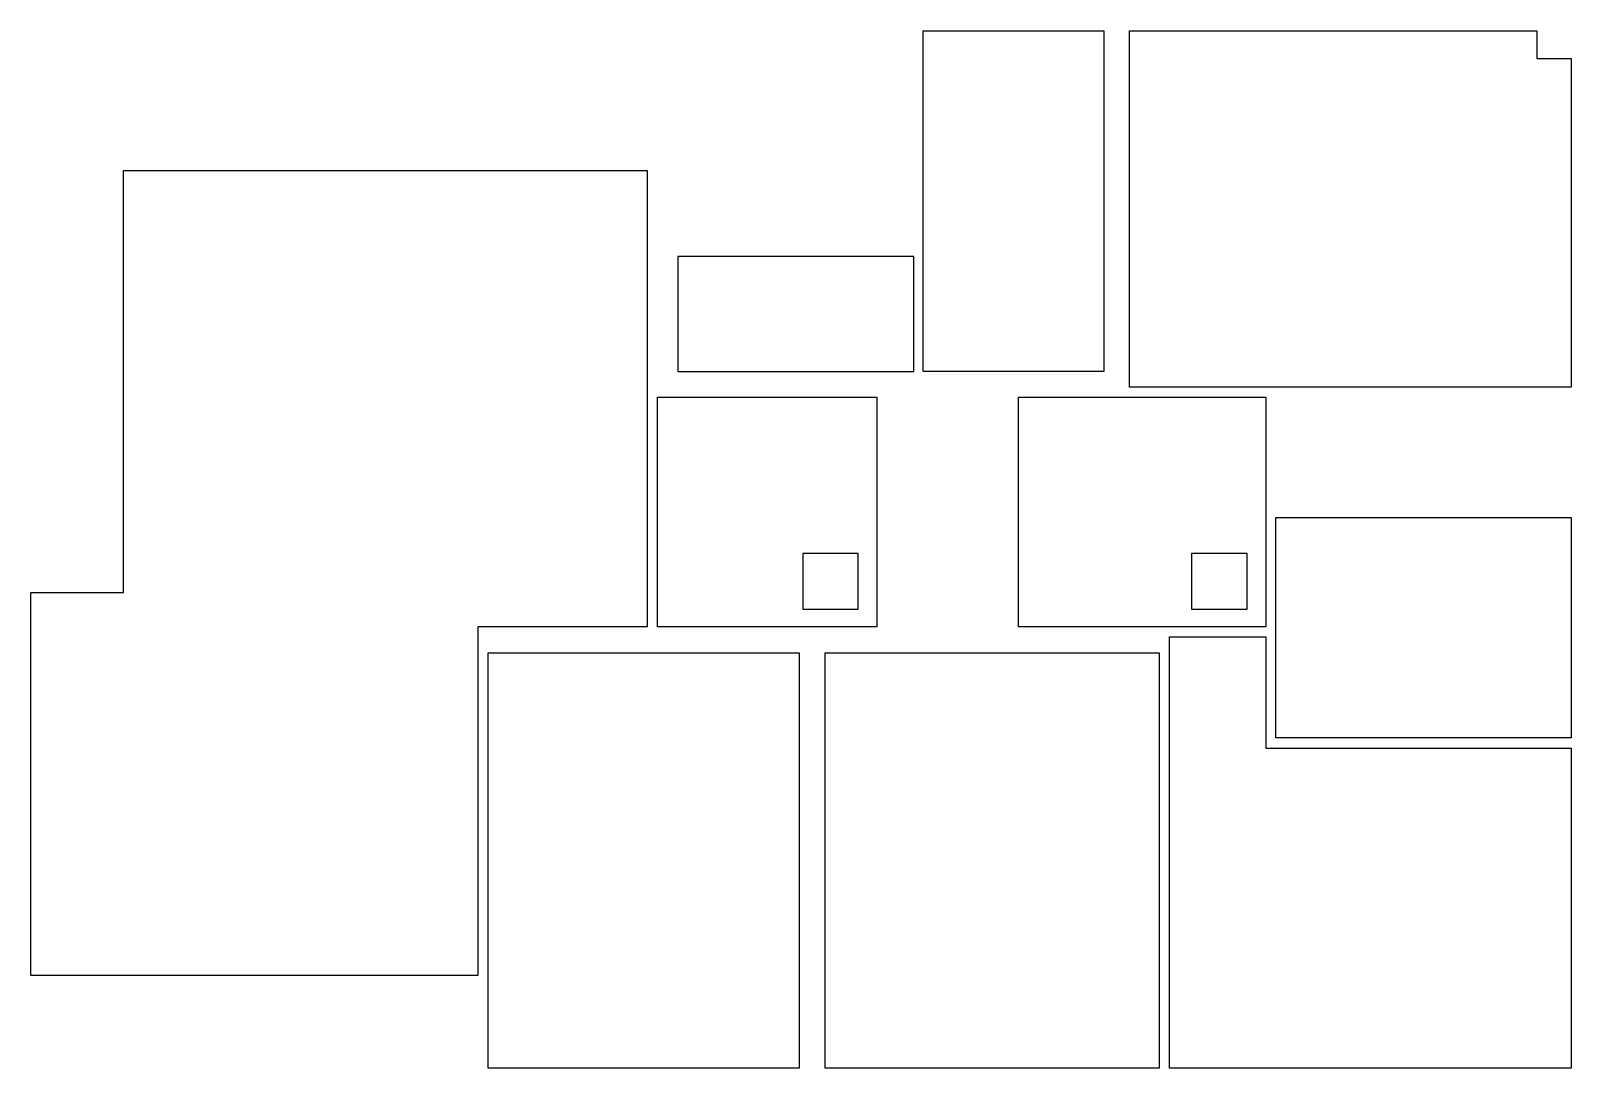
# Model space of a CAD drawing. Header units: metres. Extents: x 0 to 1664, y -100 to 1021.
import ezdxf

# ---------------------------------------------------------------- set-up
doc = ezdxf.new("R2010")
doc.units = ezdxf.units.M
doc.layers.add('AREE LEONARDO', color=7, linetype='Continuous')

msp = doc.modelspace()

# ---------------------------------------------------------------- linework, layer by layer
at = {"layer": 'AREE LEONARDO', "color": 3}
for points in [[(964, 1021), (1159, 1021), (1159, 653), (964, 653)], [(1345, 495), (1664, 495), (1664, 257), (1345, 257)]]:
    msp.add_lwpolyline(points, close=True, dxfattribs=at)
at = {"layer": 'AREE LEONARDO', "color": 5}
for points in [[(1187, 1021), (1627, 1021), (1627, 991), (1664, 991), (1664, 636), (1187, 636)], [(100, 870), (666, 870), (666, 377), (483, 377), (483, 377), (483, 0), (0, 0), (0, 414), (100, 414)], [(954, 777), (699, 777), (699, 653), (954, 653)], [(677, 625), (914, 625), (914, 377), (677, 377)], [(1067, 625), (1334, 625), (1334, 377), (1067, 377)], [(1230, 366), (1334, 366), (1334, 246), (1664, 246), (1664, -100), (1230, -100)], [(494, 349), (830, 349), (830, -100), (494, -100)], [(858, 349), (1219, 349), (1219, -100), (858, -100)]]:
    msp.add_lwpolyline(points, close=True, dxfattribs=at)
at = {"layer": 'AREE LEONARDO', "color": 1}
for points in [[(833.9, 396.1), (893.9, 396.1), (893.9, 456.1), (833.9, 456.1)], [(1253.9, 396.1), (1313.9, 396.1), (1313.9, 456.1), (1253.9, 456.1)]]:
    msp.add_lwpolyline(points, close=True, dxfattribs=at)

doc.saveas('drawing.dxf')
